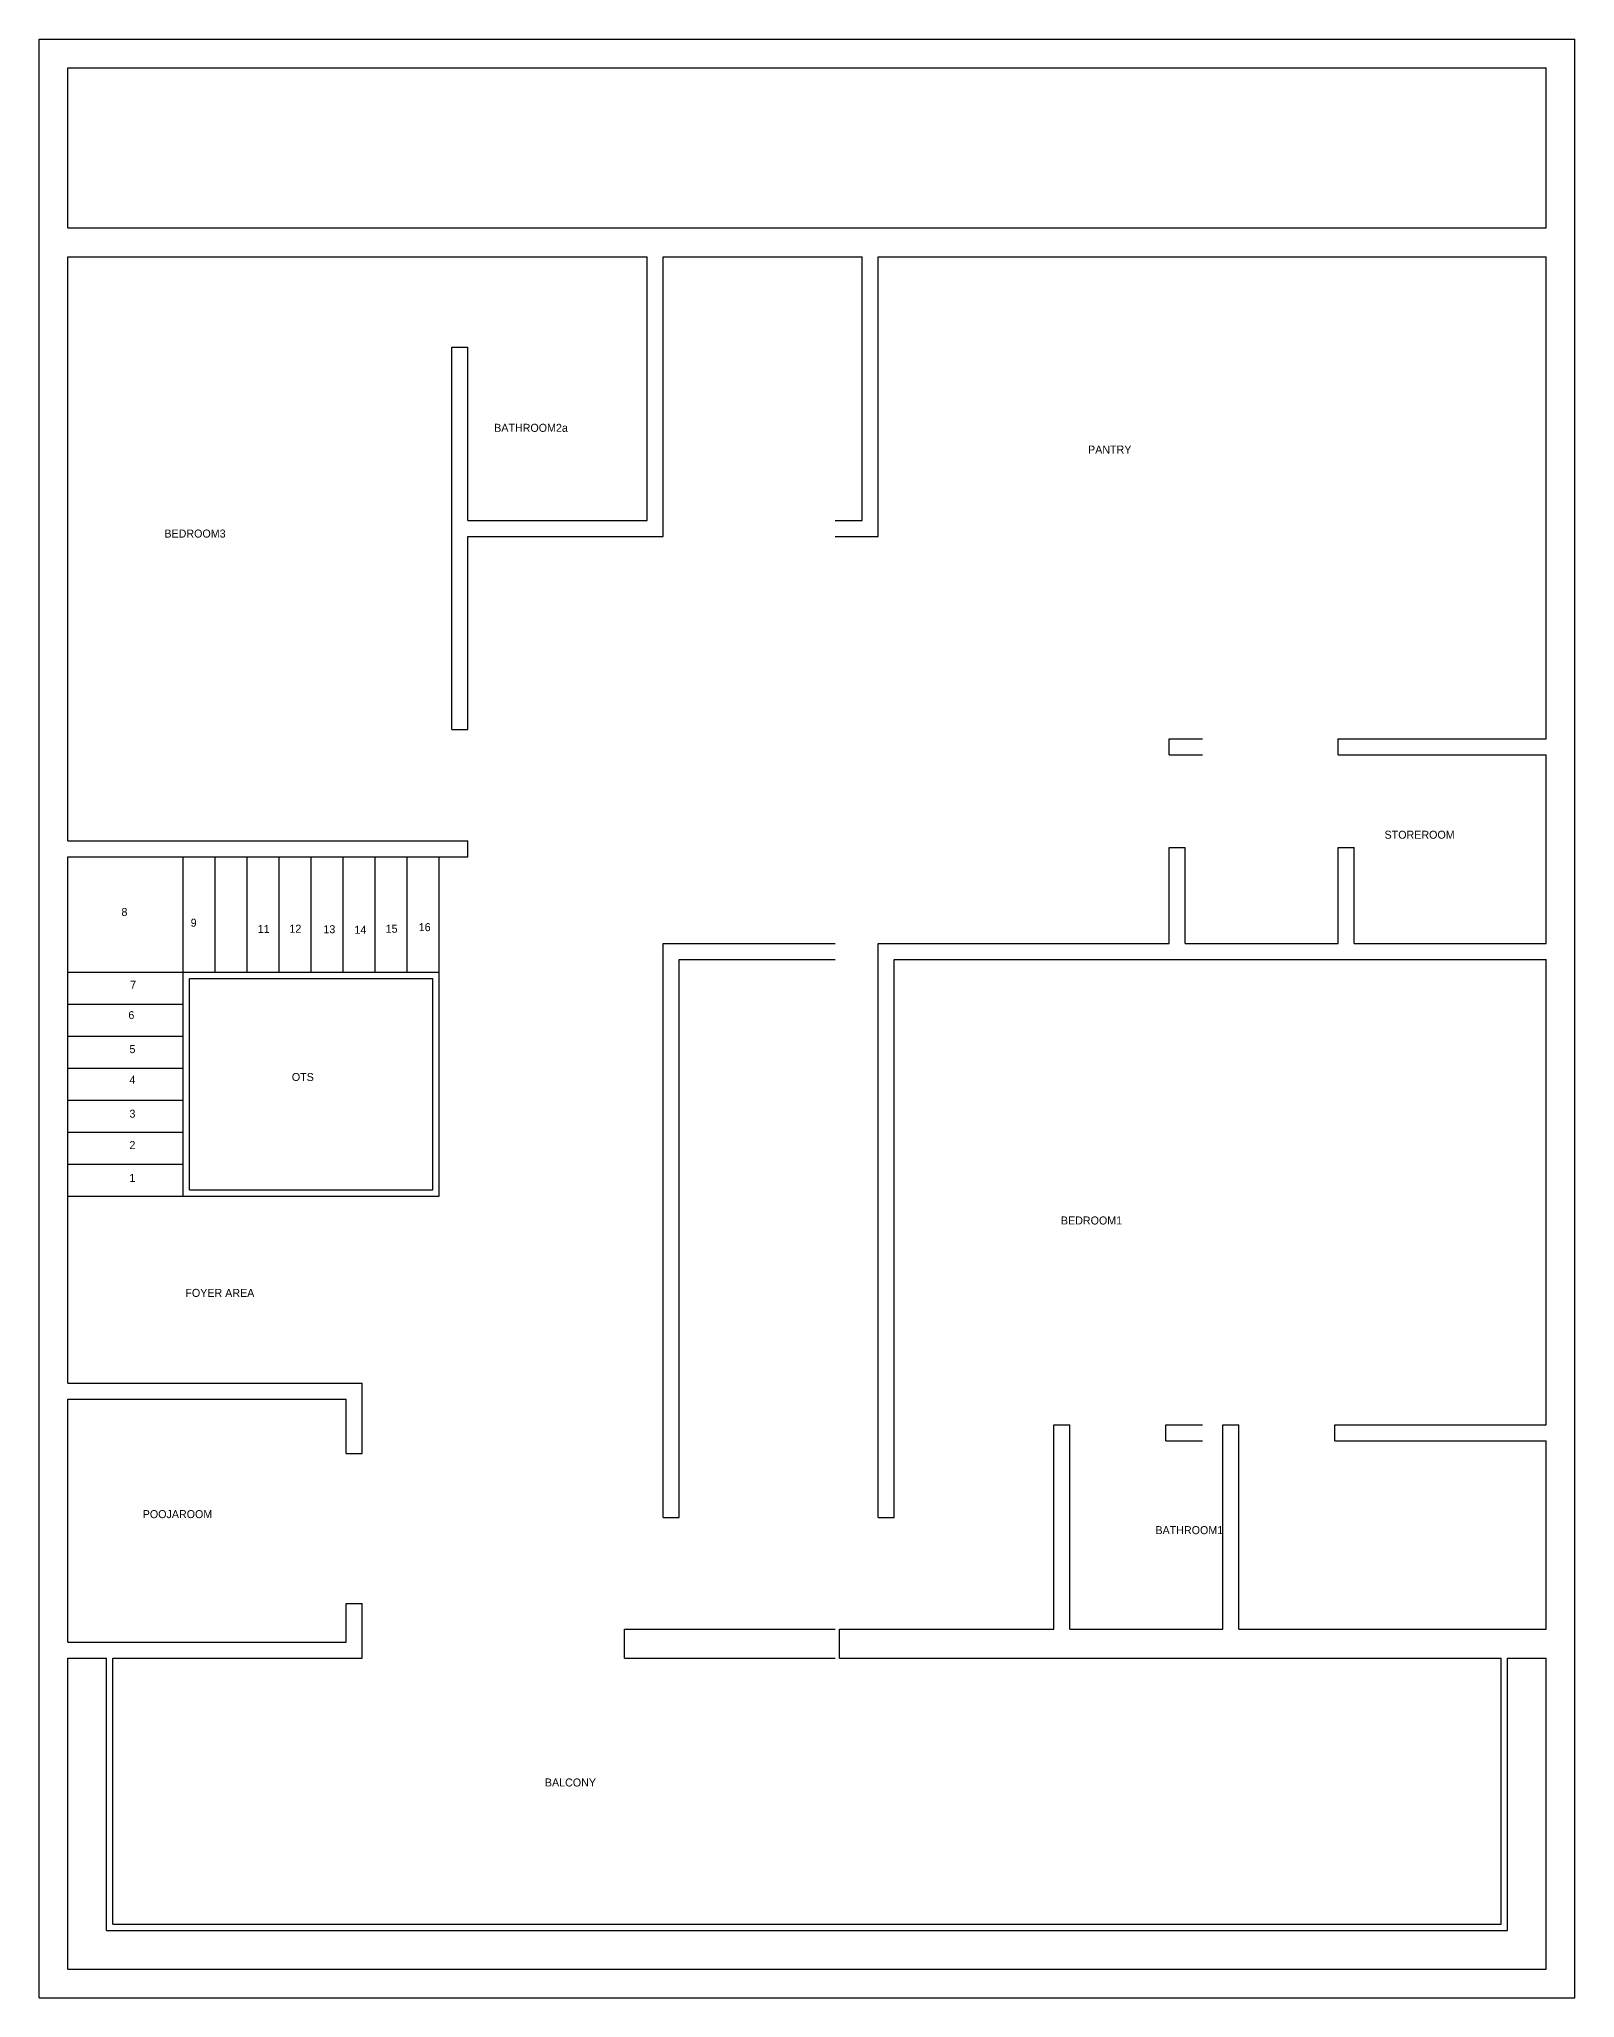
# Model space of a CAD drawing. Header units: metres. Extents: x 0 to 1067, y 0 to 612.
# Drawn here: x 587 to 1067, y 0 to 612 of the extents above; entities that cross this region are included whole.
import ezdxf

# ---------------------------------------------------------------- set-up
doc = ezdxf.new("R2010")
doc.units = ezdxf.units.M
for name, color, linetype in [('Balcony', 7, 'Continuous'), ('BathRoom1', 7, 'Continuous'), ('BathRoom2a', 7, 'Continuous'), ('BedRoom1', 7, 'Continuous'), ('BedRoom3', 7, 'Continuous'), ('Boundary', 7, 'Continuous'), ('FoyerArea', 7, 'Continuous'), ('OTS', 7, 'Continuous'), ('Pantry', 7, 'Continuous'), ('PoojaRoom', 7, 'Continuous'), ('Staircase', 7, 'Continuous'), ('StoreRoom', 7, 'Continuous')]:
    doc.layers.add(name, color=color, linetype=linetype)

msp = doc.modelspace()

# ---------------------------------------------------------------- linework, layer by layer
at = {"layer": 'Balcony'}
for p, q in [((688.1, 106.16), (688.1, 123.16)), ((770.1, 106.16), (770.1, 115.16)), ((837.3, 106.16), (837.3, 115.16)), ((608.1, 21), (608.1, 106.16)), ((610.1, 23), (610.1, 106.16)), ((610.1, 106.16), (688.1, 106.16)), ((770.1, 106.16), (835.95, 106.16)), ((837.3, 106.16), (1044.1, 106.16)), ((1044.1, 23), (1044.1, 106.16)), ((1046.1, 21), (1046.1, 106.16)), ((608.1, 21), (1046.1, 21)), ((610.1, 23), (1044.1, 23))]:
    msp.add_line(p, q, dxfattribs=at)
at = {"layer": 'BathRoom1'}
for p, q in [((909.3, 115.16), (909.3, 179.04)), ((939.3, 174.04), (939.3, 179.04)), ((962.1, 115.16), (962.1, 179.04)), ((992.1, 174.04), (992.1, 179.04)), ((939.3, 174.04), (950.7, 174.04)), ((992.1, 174.04), (1058.1, 174.04)), ((1058.1, 115.16), (1058.1, 174.04)), ((909.3, 115.16), (950.7, 115.16)), ((962.1, 115.16), (1058.1, 115.16))]:
    msp.add_line(p, q, dxfattribs=at)
at = {"layer": 'BathRoom2a'}
for p, q in [((716.1, 544.02), (777.1, 544.02)), ((777.1, 461.58), (777.1, 544.02)), ((835.95, 544.02), (844.3, 544.02)), ((844.3, 461.58), (844.3, 544.02)), ((716.1, 515.72), (721.1, 515.72)), ((721.1, 461.58), (721.1, 515.72)), ((721.1, 461.58), (777.1, 461.58)), ((835.95, 461.58), (844.3, 461.58))]:
    msp.add_line(p, q, dxfattribs=at)
at = {"layer": 'BedRoom1'}
for p, q in [((721.1, 356.48), (721.1, 361.48)), ((787.1, 150.04), (787.1, 324.48)), ((787.1, 324.48), (835.95, 324.48)), ((854.3, 150.04), (854.3, 324.48)), ((854.3, 324.48), (1058.1, 324.48)), ((1058.1, 179.04), (1058.1, 324.48)), ((904.3, 115.16), (904.3, 179.04)), ((904.3, 179.04), (909.3, 179.04)), ((939.3, 179.04), (950.7, 179.04)), ((957.1, 115.16), (957.1, 179.04)), ((957.1, 179.04), (962.1, 179.04)), ((992.1, 179.04), (1058.1, 179.04)), ((770.1, 115.16), (835.95, 115.16)), ((837.3, 115.16), (904.3, 115.16)), ((950.7, 115.16), (957.1, 115.16))]:
    msp.add_line(p, q, dxfattribs=at)
at = {"layer": 'BedRoom3'}
for p, q in [((596.1, 361.48), (596.1, 544.02)), ((596.1, 544.02), (716.1, 544.02)), ((716.1, 396.35), (716.1, 515.72)), ((716.1, 396.35), (721.1, 396.35)), ((596.1, 361.48), (721.1, 361.48)), ((782.1, 150.04), (787.1, 150.04)), ((849.3, 150.04), (854.3, 150.04))]:
    msp.add_line(p, q, dxfattribs=at)
at = {"layer": 'Boundary'}
for p, q in [((587.1, 0), (587.1, 612)), ((587.1, 612), (1067.1, 612)), ((1067.1, 0), (1067.1, 612)), ((596.1, 553.02), (596.1, 603)), ((596.1, 603), (1058.1, 603)), ((1058.1, 553.02), (1058.1, 603)), ((596.1, 553.02), (1058.1, 553.02)), ((596.1, 9), (596.1, 106.16)), ((596.1, 106.16), (608.1, 106.16)), ((1046.1, 106.16), (1058.1, 106.16)), ((1058.1, 9), (1058.1, 106.16)), ((596.1, 9), (1058.1, 9)), ((587.1, 0), (1067.1, 0))]:
    msp.add_line(p, q, dxfattribs=at)
at = {"layer": 'FoyerArea'}
for p, q in [((782.1, 150.04), (782.1, 329.48)), ((849.3, 150.04), (849.3, 329.48)), ((596.1, 192.04), (596.1, 250.48)), ((596.1, 192.04), (688.1, 192.04)), ((688.1, 170.04), (688.1, 192.04))]:
    msp.add_line(p, q, dxfattribs=at)
at = {"layer": 'OTS'}
for p, q in [((634.1, 252.48), (634.1, 318.48)), ((634.1, 318.48), (710.1, 318.48)), ((710.1, 252.48), (710.1, 318.48)), ((712.1, 250.48), (712.1, 320.48)), ((634.1, 252.48), (710.1, 252.48)), ((632.1, 250.48), (712.1, 250.48))]:
    msp.add_line(p, q, dxfattribs=at)
at = {"layer": 'Pantry'}
for p, q in [((782.1, 456.58), (782.1, 544.02)), ((782.1, 544.02), (835.95, 544.02)), ((849.3, 456.58), (849.3, 544.02)), ((849.3, 544.02), (1058.1, 544.02)), ((1058.1, 393.35), (1058.1, 544.02)), ((721.1, 396.35), (721.1, 456.58)), ((721.1, 456.58), (782.1, 456.58)), ((835.95, 456.58), (849.3, 456.58)), ((940.3, 393.35), (950.7, 393.35)), ((993.1, 393.35), (1058.1, 393.35)), ((940.3, 329.48), (940.3, 359.48)), ((993.1, 329.48), (993.1, 359.48)), ((782.1, 329.48), (835.95, 329.48)), ((849.3, 329.48), (940.3, 329.48)), ((950.7, 329.48), (993.1, 329.48))]:
    msp.add_line(p, q, dxfattribs=at)
at = {"layer": 'PoojaRoom'}
for p, q in [((596.1, 111.16), (596.1, 187.04)), ((596.1, 187.04), (683.1, 187.04)), ((683.1, 170.04), (683.1, 187.04)), ((683.1, 170.04), (688.1, 170.04)), ((683.1, 123.16), (688.1, 123.16)), ((683.1, 111.16), (683.1, 123.16)), ((596.1, 111.16), (683.1, 111.16))]:
    msp.add_line(p, q, dxfattribs=at)
at = {"layer": 'Staircase'}
for p, q in [((596.1, 356.48), (721.1, 356.48)), ((596.1, 250.48), (596.1, 356.48)), ((632.1, 250.48), (632.1, 356.48)), ((642.1, 320.48), (642.1, 356.48)), ((652.1, 320.48), (652.1, 356.48)), ((662.1, 320.48), (662.1, 356.48)), ((672.1, 320.48), (672.1, 356.48)), ((682.1, 320.48), (682.1, 356.48)), ((692.1, 320.48), (692.1, 356.48)), ((702.1, 320.48), (702.1, 356.48)), ((712.1, 320.48), (712.1, 356.48)), ((596.1, 320.48), (712.1, 320.48)), ((596.1, 310.48), (632.1, 310.48)), ((596.1, 300.48), (632.1, 300.48)), ((596.1, 290.48), (632.1, 290.48)), ((596.1, 280.48), (632.1, 280.48)), ((596.1, 270.48), (632.1, 270.48)), ((596.1, 260.48), (632.1, 260.48)), ((596.1, 250.48), (632.1, 250.48))]:
    msp.add_line(p, q, dxfattribs=at)
at = {"layer": 'StoreRoom'}
for p, q in [((940.3, 388.35), (940.3, 393.35)), ((993.1, 388.35), (993.1, 393.35)), ((940.3, 388.35), (950.7, 388.35)), ((993.1, 388.35), (1058.1, 388.35)), ((1058.1, 329.48), (1058.1, 388.35)), ((940.3, 359.48), (945.3, 359.48)), ((945.3, 329.48), (945.3, 359.48)), ((993.1, 359.48), (998.1, 359.48)), ((998.1, 329.48), (998.1, 359.48)), ((945.3, 329.48), (950.7, 329.48)), ((998.1, 329.48), (1058.1, 329.48))]:
    msp.add_line(p, q, dxfattribs=at)

# ---------------------------------------------------------------- texts
at = {"layer": 'Balcony', "insert": (745.17, 68.54), "char_height": 2.5, "attachment_point": 1}
msp.add_mtext('BALCONY', dxfattribs=at)
at = {"layer": 'BathRoom1', "insert": (936.01, 147.38), "char_height": 2.5, "attachment_point": 1}
msp.add_mtext('BATHROOM1', dxfattribs=at)
at = {"layer": 'BathRoom2a', "insert": (729.32, 491.81), "char_height": 2.5, "attachment_point": 1}
msp.add_mtext('BATHROOM2a', dxfattribs=at)
at = {"layer": 'BedRoom1', "insert": (906.46, 244.14), "char_height": 2.5, "attachment_point": 1}
msp.add_mtext('BEDROOM1', dxfattribs=at)
at = {"layer": 'BedRoom3', "insert": (626.24, 458.77), "char_height": 2.5, "attachment_point": 1}
msp.add_mtext('BEDROOM3', dxfattribs=at)
at = {"layer": 'FoyerArea', "insert": (632.8, 221.51), "char_height": 2.5, "attachment_point": 1}
msp.add_mtext('FOYER AREA', dxfattribs=at)
at = {"layer": 'OTS', "insert": (666.08, 288.97), "char_height": 2.5, "attachment_point": 1}
msp.add_mtext('OTS', dxfattribs=at)
at = {"layer": 'Pantry', "insert": (914.95, 485.01), "char_height": 2.5, "attachment_point": 1}
msp.add_mtext('PANTRY', dxfattribs=at)
at = {"layer": 'PoojaRoom', "insert": (619.47, 152.39), "char_height": 2.5, "attachment_point": 1}
msp.add_mtext('POOJAROOM', dxfattribs=at)
at = {"layer": 'Staircase', "char_height": 2.5, "attachment_point": 1}
for s, insert in [('8', (612.82, 340.53)), ('9', (634.45, 337.18)), ('11', (655.43, 335.25)), ('12', (665.31, 335.3)), ('13', (675.93, 335.14)), ('14', (685.65, 334.97)), ('15', (695.4, 335.3)), ('16', (705.74, 335.79)), ('7', (615.56, 317.81)), ('6', (614.99, 308.31)), ('5', (615.32, 297.68)), ('4', (615.32, 288.09)), ('3', (615.32, 277.5)), ('2', (615.32, 267.71)), ('1', (615.32, 257.46))]:
    msp.add_mtext(s, dxfattribs=dict(at, insert=insert))
at = {"layer": 'StoreRoom', "insert": (1007.62, 364.67), "char_height": 2.5, "attachment_point": 1}
msp.add_mtext('STOREROOM', dxfattribs=at)

doc.saveas('drawing.dxf')
